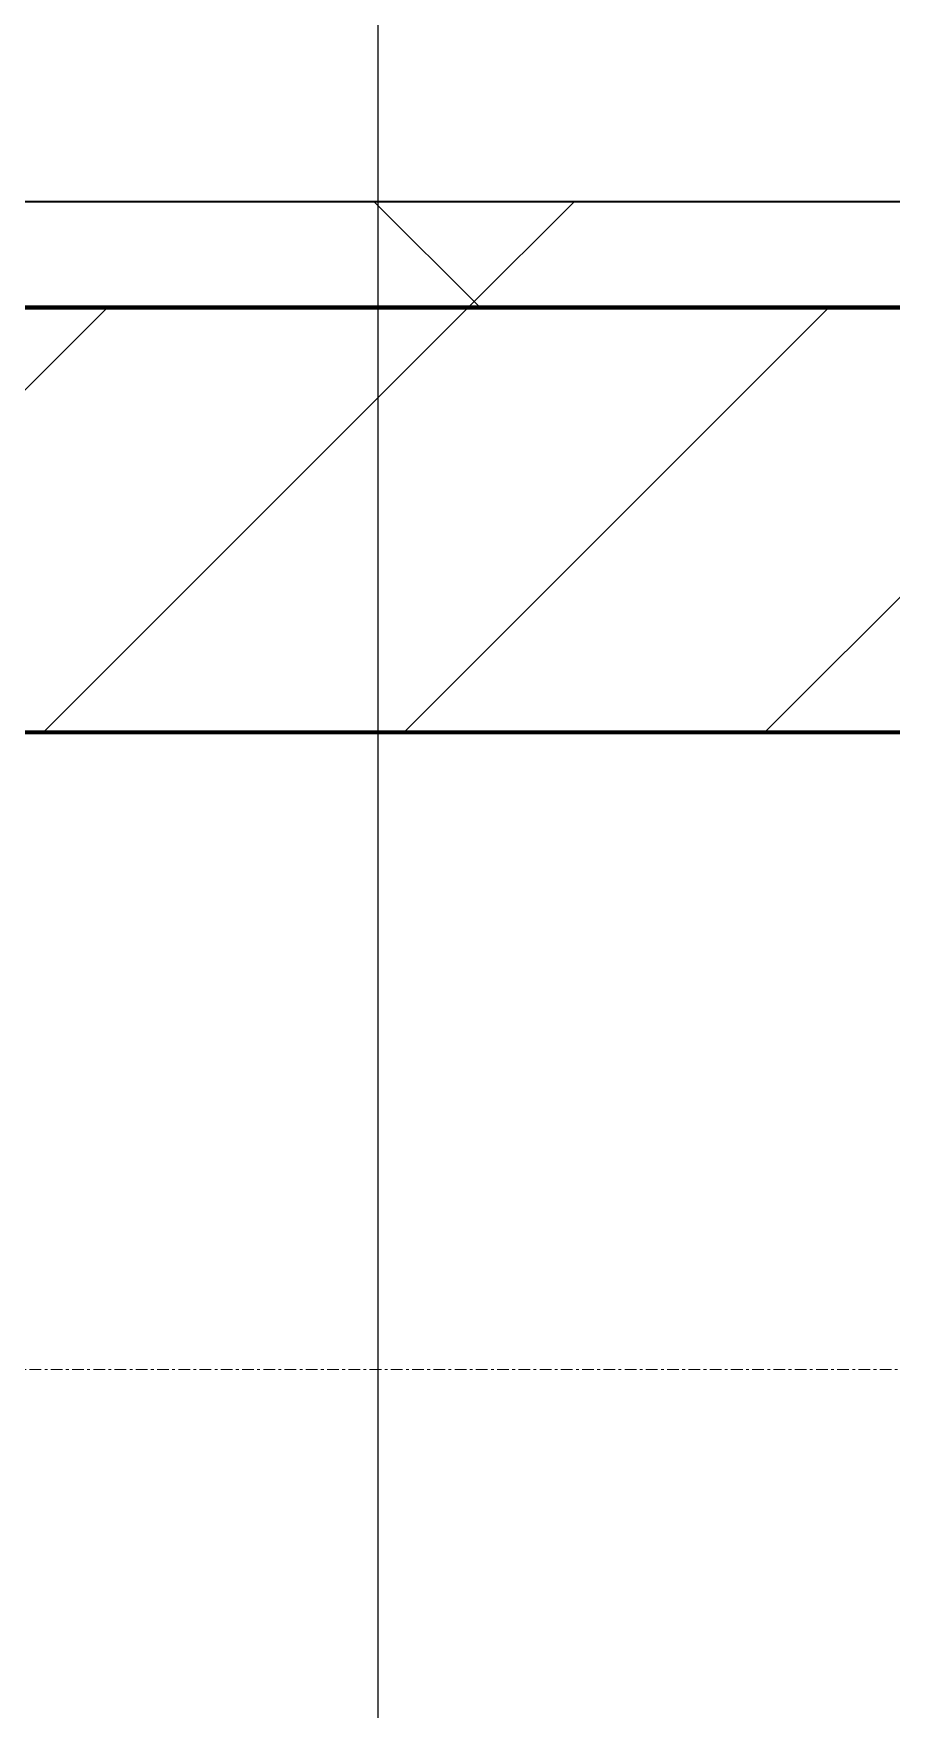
# Model space of a CAD drawing. Header units: millimetres. Extents: x -853432 to -773672, y -18171 to 22484.
# Drawn here: x -833886 to -833482, y -4481 to -3692 of the extents above; entities that cross this region are included whole.
import ezdxf
from ezdxf.xclip import XClip

# ---------------------------------------------------------------- set-up
doc = ezdxf.new("R2010")
doc.units = ezdxf.units.MM
doc.header["$XCLIPFRAME"] = 0
doc.linetypes.add('DPA_Grid _ Level 100', pattern=[10, 5.5, -1.6, 1.3, -1.6])
for name, color, linetype, lineweight in [('A-ANNO-NOTE', 3, 'Continuous', 25), ('A-GLAZ-CURT', 2, 'Continuous', 9), ('A-WALL', 5, 'Continuous', 35), ('A-WALL-FNSH', 2, 'Continuous', 35), ('A-WALL-PATT', 1, 'Continuous', 35), ('S-GRID', 251, 'Continuous', 9)]:
    doc.layers.add(name, color=color, linetype=linetype, lineweight=lineweight)
doc.layers.add('A11_ALU.SOLID SHEET', color=2, linetype='Continuous')

# ---------------------------------------------------------------- blocks, each defined once
blk = doc.blocks.new('*U2464')
at = {"layer": 'S-GRID', "linetype": 'DPA_Grid _ Level 100'}
blk.add_line((57000, -7900), (-16649.52, -7900), dxfattribs=at)
blk = doc.blocks.new('PPLS-PP19_Custom Tile Pattern - Custom Tile Pattern-V88-4251-01 ENLARGED CONCOURSE LEVEL - REFLECTED CEILING PLAN - SHEET 2')
at = {"layer": 'A-GLAZ-CURT'}
for p, q in [((-300, 0), (300, 0)), ((300, 0), (-300, 0)), ((195.99, 0), (213.31, 0)), ((213.31, 0), (195.99, 0)), ((230.06, 0), (300, 0)), ((-300, -50), (300, -50)), ((300, -50), (-300, -50))]:
    blk.add_line(p, q, dxfattribs=at)
for points, knots in [([(94.4, 0), (94.4, 0), (94.64, 0), (99.11, 0), (108.97, 0), (120.79, 0), (139.94, 0), (163.31, 0), (185.23, 0), (193.62, 0), (194.69, 0), (194.79, 0)], [-2348.345796, -2348.345796, -2348.345796, -2348.345796, -2310.419338, -2233.599744, -2052.234781, -1843.028543, -1530.39897, -1095.004608, -529.74427, -295.064701, -265.121568, -265.121568, -265.121568, -265.121568]), ([(300, 0), (286.53, 0), (254.22, 0), (207.11, 0), (177.41, 0), (159.34, 0), (158.33, 0), (158.3, 0)], [-285.253232, -285.253232, -285.253232, -285.253232, -244.693688, -187.987675, -143.776725, -129.632772, -123.352749, -123.352749, -123.352749, -123.352749]), ([(159.07, 0), (159.13, 0), (160.84, 0), (165.21, 0), (174.15, 0), (185.98, 0), (208.82, 0), (219.42, 0), (230.06, 0)], [-115.643202, -115.643202, -115.643202, -115.643202, -114.681583, -87.660824, -65.295536, -41.623857, -24.459831, 0, 0, 0, 0]), ([(247.1, 0), (246.76, 0), (245.04, 0), (238.34, 0), (226.56, 0), (221.1, 0), (200.27, 0), (182.99, 0), (174.27, 0), (169.67, 0), (168.99, 0)], [-9649.085549, -9649.085549, -9649.085549, -9649.085549, -9581.591397, -9406.094246, -9221.510254, -9016.44624, -8717.832359, -8253.978395, -8152.463617, -8069.855175, -8069.855175, -8069.855175, -8069.855175]), ([(215.22, 0), (214.62, 0), (210.55, 0), (203.98, 0), (187.54, 0), (175.3, 0), (169.49, 0)], [-203.825446, -203.825446, -203.825446, -203.825446, -198.527383, -184.406837, -162.427601, -142.916156, -142.916156, -142.916156, -142.916156]), ([(171.51, 0), (176.48, 0), (193.23, 0), (201.73, 0), (208.81, 0), (213.9, 0), (241.96, 0), (266.73, 0), (281, 0), (286.85, 0), (288.63, 0)], [-7971.819559, -7971.819559, -7971.819559, -7971.819559, -7784.112253, -7606.717214, -7289.299508, -7042.621073, -6582.165592, -6068.460911, -5766.029927, -5614.564507, -5614.564507, -5614.564507, -5614.564507]), ([(172.07, 0), (177.66, 0), (187.87, 0), (201.08, 0), (207.47, 0), (213.96, 0), (215.11, 0)], [-255.364076, -255.364076, -255.364076, -255.364076, -237.955587, -223.92608, -215.862851, -208.75215, -208.75215, -208.75215, -208.75215]), ([(288.59, 0), (280.54, 0), (258.22, 0), (230.43, 0), (219.94, 0), (219.02, 0)], [-12328.360479, -12328.360479, -12328.360479, -12328.360479, -11905.454923, -11162.864862, -10856.732305, -10856.732305, -10856.732305, -10856.732305]), ([(219.9, 0), (220.86, 0), (227.84, 0), (242.06, 0), (246.54, 0), (246.96, 0)], [-10670.940496, -10670.940496, -10670.940496, -10670.940496, -10511.382485, -9925.173265, -9834.877357, -9834.877357, -9834.877357, -9834.877357]), ([(284.76, 0), (284.76, 0), (285.09, 0), (287.47, 0), (293.59, 0), (297.76, 0), (300, 0)], [-4110.630118, -4110.630118, -4110.630118, -4110.630118, -4053.389046, -3959.664717, -3862.421465, -3746.95702, -3746.95702, -3746.95702, -3746.95702]), ([(297.38, 0), (295.84, 0), (291.62, 0), (285.38, 0), (284.87, 0)], [-4803.172655, -4803.172655, -4803.172655, -4803.172655, -4358.271401, -4143.037883, -4143.037883, -4143.037883, -4143.037883]), ([(289.3, 0), (289.63, 0), (293.16, 0), (296.52, 0), (297.86, 0), (298.09, 0)], [-5595.334381, -5595.334381, -5595.334381, -5595.334381, -5566.724884, -5280.360606, -5199.253518, -5199.253518, -5199.253518, -5199.253518])]:
    blk.add_open_spline(points, degree=3, knots=knots, dxfattribs=at)
for points in [[(195.11, 0), (194.91, 0), (194.44, 0), (193.8, 0)], [(300, 0), (296.49, 0), (292.96, 0), (289.43, 0)]]:
    blk.add_open_spline(points, degree=3, dxfattribs=at)
blk = doc.blocks.new('PPLS-PP19_Custom Tile Pattern - Custom Tile Pattern-V89-4251-01 ENLARGED CONCOURSE LEVEL - REFLECTED CEILING PLAN - SHEET 2')
at = {"layer": 'A-GLAZ-CURT'}
for p, q in [((-300, 0), (300, 0)), ((300, 0), (-300, 0)), ((-293.07, 0), (-275.75, 0)), ((-275.75, 0), (-293.07, 0)), ((-222.32, 0), (-205, 0)), ((-205, 0), (-222.32, 0)), ((-300, -50), (300, -50)), ((300, -50), (-300, -50))]:
    blk.add_line(p, q, dxfattribs=at)
at = {"layer": 'A-GLAZ-CURT', "flags": 128}
for points in [[(-300, 0), (-291.56, 0), (-283.3, 0), (-275.2, 0), (-267.26, 0), (-259.45, 0), (-251.77, 0), (-244.2, 0), (-236.74, 0), (-229.36, 0), (-222.06, 0), (-214.83, 0), (-207.71, 0), (-200.76, 0), (-194.02, 0), (-187.54, 0), (-181.38, 0), (-175.58, 0), (-170.25, 0), (-165.64, 0), (-162.01, 0), (-159.53, 0), (-157.46, 0), (-154.52, 0), (-149.42, 0), (-141.84, 0), (-132.81, 0), (-126.08, 0)], [(-174.47, 0), (-179.49, 0), (-184.81, 0), (-190.44, 0), (-196.37, 0), (-202.58, 0), (-209.04, 0), (-215.73, 0), (-222.63, 0), (-229.72, 0), (-236.97, 0), (-244.39, 0), (-251.96, 0), (-259.67, 0), (-267.51, 0), (-275.48, 0), (-283.55, 0), (-291.73, 0), (-300, 0)], [(-125.17, 0), (-128.55, 0), (-134.16, 0), (-140.03, 0), (-145.5, 0), (-150.63, 0), (-155.53, 0), (-160.27, 0), (-164.95, 0), (-169.65, 0), (-173.51, 0)]]:
    blk.add_lwpolyline(points, dxfattribs=at)
at = {"layer": 'A-GLAZ-CURT'}
for points, knots in [([(-300, 0), (-284.65, 0), (-236.57, 0), (-174.61, 0), (-129.95, 0), (-110.8, 0), (-99.5, 0), (-91.46, 0)], [-5323.127839, -5323.127839, -5323.127839, -5323.127839, -4502.809032, -2700.551212, -1002.059161, -460.363443, 0, 0, 0, 0]), ([(-104.69, 0), (-113.82, 0), (-145.23, 0), (-202.69, 0), (-262.56, 0), (-294.48, 0), (-300, 0)], [-18088.99392, -18088.99392, -18088.99392, -18088.99392, -17136.203329, -15131.813646, -13729.592194, -13439.944408, -13439.944408, -13439.944408, -13439.944408]), ([(-173.9, 0), (-177.94, 0), (-186.36, 0), (-209.77, 0), (-232.01, 0), (-255.22, 0), (-262.59, 0), (-264.9, 0), (-265.4, 0)], [-1992.329615, -1992.329615, -1992.329615, -1992.329615, -1755.085331, -1400.429864, -858.079193, -543.655514, -208.940337, 0, 0, 0, 0]), ([(-258.6, 0), (-257.91, 0), (-254.26, 0), (-241.25, 0), (-225.99, 0), (-213.1, 0), (-200.2, 0), (-187.71, 0), (-178.25, 0), (-173.53, 0)], [-5722.54675, -5722.54675, -5722.54675, -5722.54675, -5657.471696, -5413.335975, -5017.494783, -4832.723979, -4666.091899, -4349.945572, -4111.33531, -4111.33531, -4111.33531, -4111.33531]), ([(-133.82, 0), (-135.51, 0), (-137.8, 0), (-149.31, 0), (-162.01, 0), (-177.91, 0), (-199.46, 0), (-216.65, 0), (-231.26, 0), (-233.46, 0), (-234, 0)], [-2731.647847, -2731.647847, -2731.647847, -2731.647847, -2418.507304, -2308.929706, -2113.765672, -1763.376603, -1422.553702, -978.033455, -846.069444, -682.911962, -682.911962, -682.911962, -682.911962]), ([(-233.49, 0), (-233.44, 0), (-232.38, 0), (-230.74, 0), (-225.3, 0), (-223.63, 0)], [-455.274641, -455.274641, -455.274641, -455.274641, -440.605512, -119.536984, 0, 0, 0, 0]), ([(-223.63, 0), (-219.39, 0), (-206.17, 0), (-188.58, 0), (-169.02, 0), (-152.12, 0), (-136.84, 0), (-127.33, 0), (-124.19, 0), (-123.43, 0), (-123.28, 0)], [-5463.295695, -5463.295695, -5463.295695, -5463.295695, -5161.076232, -4739.070012, -4465.409639, -4149.119819, -3839.893365, -3647.167523, -3488.92562, -3439.852845, -3439.852845, -3439.852845, -3439.852845]), ([(-137.88, 0), (-140.56, 0), (-147.66, 0), (-147.69, 0), (-158.72, 0), (-168.85, 0), (-173.03, 0), (-173.56, 0)], [-3187.727384, -3187.727384, -3187.727384, -3187.727384, -2919.378265, -2477.344047, -2237.412286, -2029.680487, -1999.070809, -1999.070809, -1999.070809, -1999.070809]), ([(-173.42, 0), (-171.26, 0), (-165.59, 0), (-158.7, 0), (-157.22, 0)], [-4109.479881, -4109.479881, -4109.479881, -4109.479881, -4000.813434, -3840.635403, -3840.635403, -3840.635403, -3840.635403]), ([(-152.35, 0), (-151.03, 0), (-147.71, 0), (-143.57, 0), (-138.62, 0)], [-3494.978217, -3494.978217, -3494.978217, -3494.978217, -3371.022232, -3227.460399, -3227.460399, -3227.460399, -3227.460399]), ([(-118.78, 0), (-121.86, 0), (-126.28, 0), (-136.96, 0), (-147.46, 0), (-150.03, 0), (-150.57, 0)], [-5938.474035, -5938.474035, -5938.474035, -5938.474035, -5700.061948, -5508.838257, -5298.784692, -5196.16478, -5196.16478, -5196.16478, -5196.16478]), ([(-150.34, 0), (-150.07, 0), (-147.75, 0), (-142.6, 0), (-127.26, 0), (-113.24, 0), (-106.77, 0), (-105.23, 0)], [-4948.728362, -4948.728362, -4948.728362, -4948.728362, -4883.323924, -4440.880425, -4054.690705, -3793.097032, -3711.546272, -3711.546272, -3711.546272, -3711.546272]), ([(-104.59, 0), (-106.04, 0), (-117.72, 0), (-130.52, 0), (-147.74, 0), (-149.07, 0)], [-7082.257014, -7082.257014, -7082.257014, -7082.257014, -7004.680444, -6449.282163, -6277.220794, -6277.220794, -6277.220794, -6277.220794]), ([(-148.23, 0), (-146.94, 0), (-140.15, 0), (-137.28, 0), (-133.93, 0), (-128.78, 0), (-126.5, 0)], [-6162.058746, -6162.058746, -6162.058746, -6162.058746, -6017.569127, -5560.701257, -5364.112219, -5231.017328, -5231.017328, -5231.017328, -5231.017328]), ([(-104.72, 0), (-111.88, 0), (-123.44, 0), (-139.03, 0), (-146.11, 0), (-146.95, 0)], [-1331.084425, -1331.084425, -1331.084425, -1331.084425, -945.742622, -741.901385, -489.130243, -489.130243, -489.130243, -489.130243]), ([(-146.69, 0), (-146.59, 0), (-145.49, 0), (-135.69, 0), (-128.29, 0), (-125.15, 0)], [-420.34245, -420.34245, -420.34245, -420.34245, -406.956646, -290.263673, 0, 0, 0, 0]), ([(-127.41, 0), (-131.63, 0), (-133.16, 0), (-134.09, 0), (-134.15, 0)], [-8540.990293, -8540.990293, -8540.990293, -8540.990293, -8266.114998, -8246.473386, -8246.473386, -8246.473386, -8246.473386]), ([(-134.15, 0), (-133.32, 0), (-130.31, 0), (-117.33, 0), (-92.04, 0), (-74.02, 0), (-62.74, 0), (-60.36, 0), (-59.97, 0)], [-7657.439573, -7657.439573, -7657.439573, -7657.439573, -7293.749979, -6839.55839, -6236.997189, -5713.340575, -5140.470607, -5006.787413, -5006.787413, -5006.787413, -5006.787413]), ([(-120.13, 0), (-120.14, 0), (-120.24, 0), (-121.3, 0), (-129.25, 0), (-133.82, 0)], [-2933.992132, -2933.992132, -2933.992132, -2933.992132, -2920.575025, -2840.280255, -2731.647847, -2731.647847, -2731.647847, -2731.647847]), ([(-113.43, 0), (-113.44, 0), (-113.96, 0), (-119.73, 0), (-125.43, 0), (-127.03, 0), (-127.41, 0)], [-328.499627, -328.499627, -328.499627, -328.499627, -282.672656, -98.539552, -24.539552, 0, 0, 0, 0]), ([(-126.5, 0), (-122.44, 0), (-114.99, 0), (-107.93, 0), (-105.37, 0)], [-5231.017328, -5231.017328, -5231.017328, -5231.017328, -4994.692869, -4857.373233, -4857.373233, -4857.373233, -4857.373233]), ([(-125.15, 0), (-124.93, 0), (-121.96, 0), (-114.12, 0), (-106.77, 0), (-104.58, 0)], [-3362.7396, -3362.7396, -3362.7396, -3362.7396, -3342.215224, -3074.362186, -2959.184448, -2959.184448, -2959.184448, -2959.184448]), ([(-122.08, 0), (-122.01, 0), (-121.69, 0), (-121.2, 0), (-120.88, 0)], [-3136.336417, -3136.336417, -3136.336417, -3136.336417, -3110.304437, -3035.164275, -3035.164275, -3035.164275, -3035.164275]), ([(-36.33, 0), (-36.43, 0), (-37.27, 0), (-45.02, 0), (-46.13, 0), (-60.59, 0), (-81.23, 0), (-99.51, 0), (-114.02, 0), (-117.28, 0), (-118.78, 0)], [-1855.773136, -1855.773136, -1855.773136, -1855.773136, -1810.870157, -1672.078046, -1405.135169, -1060.00838, -740.068933, -229.489605, -116.330425, 0, 0, 0, 0]), ([(-117.74, 0), (-117.19, 0), (-114.78, 0), (-113.43, 0), (-113.43, 0)], [-821.249067, -821.249067, -821.249067, -821.249067, -394.672656, -330.879064, -330.879064, -330.879064, -330.879064]), ([(-36.62, 0), (-36.62, 0), (-40.35, 0), (-44.32, 0), (-58.97, 0), (-85.2, 0), (-107.61, 0), (-116.56, 0), (-117.56, 0)], [-4069.478503, -4069.478503, -4069.478503, -4069.478503, -3858.647035, -3538.256648, -2842.901703, -2193.204658, -1433.981041, -985.49888, -985.49888, -985.49888, -985.49888]), ([(-115.82, 0), (-114.96, 0), (-110.41, 0), (-96.78, 0), (-71.33, 0), (-51.03, 0), (-36.21, 0), (-35.64, 0)], [-5724.064692, -5724.064692, -5724.064692, -5724.064692, -5430.283136, -5103.229623, -4799.173296, -4065.652676, -4036.344756, -4036.344756, -4036.344756, -4036.344756]), ([(9.32, 0), (9.08, 0), (7.65, 0), (2.57, 0), (-12.23, 0), (-25.64, 0), (-40, 0), (-56.24, 0), (-75.59, 0), (-94, 0), (-112.01, 0), (-114.94, 0), (-115.63, 0)], [-2922.926651, -2922.926651, -2922.926651, -2922.926651, -2882.788014, -2720.818881, -2518.50168, -2125.455881, -1792.521578, -1466.981642, -1208.454564, -789.402658, -501.969187, -243.577221, -243.577221, -243.577221, -243.577221]), ([(-104.59, 0), (-98.98, 0), (-88.52, 0), (-75.26, 0), (-68.41, 0), (-65.12, 0), (-63.63, 0)], [-3700.164158, -3700.164158, -3700.164158, -3700.164158, -3402.597032, -3144.956779, -3050.982048, -2969.237017, -2969.237017, -2969.237017, -2969.237017]), ([(-72.93, 0), (-75.51, 0), (-84.84, 0), (-96.52, 0), (-104.58, 0)], [-19442.345229, -19442.345229, -19442.345229, -19442.345229, -18935.241197, -18092.750041, -18092.750041, -18092.750041, -18092.750041]), ([(-104.58, 0), (-99, 0), (-83.98, 0), (-63.44, 0), (-54.4, 0), (-48.53, 0), (-30.79, 0), (-18.03, 0), (8.61, 0), (15.02, 0), (22.91, 0), (28.96, 0), (32.29, 0), (33.32, 0)], [-4843.131796, -4843.131796, -4843.131796, -4843.131796, -4542.524482, -4008.285538, -3689.699207, -3546.54457, -3315.260113, -2864.387349, -2439.246196, -2084.094819, -1956.422387, -1818.904206, -1756.593882, -1756.593882, -1756.593882, -1756.593882]), ([(-86.16, 0), (-91.37, 0), (-97.4, 0), (-103.83, 0), (-104.58, 0)], [-1681.3698, -1681.3698, -1681.3698, -1681.3698, -1374.161226, -1333.468338, -1333.468338, -1333.468338, -1333.468338]), ([(-35.63, 0), (-40.92, 0), (-54.7, 0), (-76.81, 0), (-96.3, 0), (-104.11, 0)], [-8460.499964, -8460.499964, -8460.499964, -8460.499964, -8073.216054, -7508.296369, -7090.9346, -7090.9346, -7090.9346, -7090.9346]), ([(-103.63, 0), (-102.87, 0), (-96.51, 0), (-85.29, 0), (-71.67, 0), (-65.93, 0), (-65.07, 0)], [-2942.39715, -2942.39715, -2942.39715, -2942.39715, -2902.289527, -2605.247022, -2322.099534, -2241.8264, -2241.8264, -2241.8264, -2241.8264]), ([(-91.46, 0), (-90.09, 0), (-84.7, 0), (-77.43, 0), (-72.73, 0), (-72.64, 0), (-72.64, 0)], [-19832.387487, -19832.387487, -19832.387487, -19832.387487, -19753.885894, -19541.04734, -19478.625389, -19471.062469, -19471.062469, -19471.062469, -19471.062469]), ([(-63.96, 0), (-64.13, 0), (-72.5, 0), (-80.63, 0), (-86.16, 0)], [-2171.769325, -2171.769325, -2171.769325, -2171.769325, -2007.031671, -1681.3698, -1681.3698, -1681.3698, -1681.3698]), ([(-35.64, 0), (-38.42, 0), (-45.96, 0), (-56.37, 0), (-71.66, 0), (-77.83, 0), (-82.66, 0), (-83.28, 0), (-83.28, 0)], [-2562.408453, -2562.408453, -2562.408453, -2562.408453, -2413.671296, -2161.752162, -2006.592567, -1646.621388, -1424.436217, -1393.971743, -1393.971743, -1393.971743, -1393.971743]), ([(-83.28, 0), (-83.28, 0), (-82.91, 0), (-76.14, 0), (-62.97, 0), (-48.14, 0), (-38.51, 0), (-35.86, 0), (-35.59, 0)], [-1393.4169, -1393.4169, -1393.4169, -1393.4169, -1353.722004, -1274.333717, -1073.56893, -651.549973, -296.515819, -254.850228, -254.850228, -254.850228, -254.850228]), ([(-66.39, 0), (-66.39, 0), (-63.63, 0), (-53.63, 0), (-34.42, 0), (-29.82, 0), (-29.19, 0)], [-2493.31794, -2493.31794, -2493.31794, -2493.31794, -2315.303971, -1809.437387, -963.711516, -666.19313, -666.19313, -666.19313, -666.19313]), ([(31.18, 0), (25.97, 0), (11.99, 0), (-16.92, 0), (-47.42, 0), (-65.77, 0), (-66.37, 0), (-66.38, 0)], [-4496.803627, -4496.803627, -4496.803627, -4496.803627, -4222.080604, -3745.412743, -2981.410125, -2542.574734, -2498.224237, -2498.224237, -2498.224237, -2498.224237]), ([(-63.63, 0), (-61.49, 0), (-57.39, 0), (-54.49, 0), (-45.2, 0), (-40.79, 0), (-40.46, 0), (-40.44, 0)], [-2969.237017, -2969.237017, -2969.237017, -2969.237017, -2851.217951, -2734.127174, -2474.780881, -2410.990208, -2350.645972, -2350.645972, -2350.645972, -2350.645972]), ([(-58.83, 0), (-58.37, 0), (-57.29, 0), (-54.23, 0), (-46.33, 0), (-42.62, 0), (-41.76, 0)], [-4859.52896, -4859.52896, -4859.52896, -4859.52896, -4680.891996, -4469.85053, -4321.566175, -4270.495146, -4270.495146, -4270.495146, -4270.495146]), ([(-51.83, 0), (-51.83, 0), (-51.78, 0), (-47.4, 0), (-46.01, 0), (-40.22, 0), (-36.78, 0)], [-632.814994, -632.814994, -632.814994, -632.814994, -627.965721, -508.377888, -260.442412, 0, 0, 0, 0]), ([(76.63, 0), (74.8, 0), (67.65, 0), (53.52, 0), (37, 0), (24.07, 0), (12.82, 0), (-2.9, 0), (-20.62, 0), (-32.81, 0), (-44.85, 0), (-51.43, 0), (-51.79, 0)], [-3095.572228, -3095.572228, -3095.572228, -3095.572228, -2950.589685, -2634.532728, -2313.748533, -2106.613311, -1925.670641, -1617.263037, -1290.787923, -1039.307308, -819.71621, -644.910881, -644.910881, -644.910881, -644.910881]), ([(-41.76, 0), (-39.9, 0), (-37.72, 0), (-36.92, 0), (-36.77, 0)], [-4270.495146, -4270.495146, -4270.495146, -4270.495146, -4161.040818, -4106.245333, -4106.245333, -4106.245333, -4106.245333]), ([(30.82, 0), (29.27, 0), (20.14, 0), (3.54, 0), (-16.41, 0), (-34.24, 0), (-35.85, 0)], [-10462.034656, -10462.034656, -10462.034656, -10462.034656, -10363.088938, -9884.23066, -9424.652049, -9192.931018, -9192.931018, -9192.931018, -9192.931018]), ([(-35.69, 0), (-31.59, 0), (-18.75, 0), (8.83, 0), (43.36, 0), (70.92, 0), (82.12, 0), (83.66, 0)], [-6164.156622, -6164.156622, -6164.156622, -6164.156622, -5862.463379, -5340.621928, -4573.028122, -4094.177415, -3869.465285, -3869.465285, -3869.465285, -3869.465285]), ([(-34.88, 0), (-34.77, 0), (-33.14, 0), (-28.88, 0), (-26.95, 0), (-26.54, 0)], [-9067.096702, -9067.096702, -9067.096702, -9067.096702, -9057.163041, -8919.836787, -8834.607043, -8834.607043, -8834.607043, -8834.607043]), ([(-34.82, 0), (-33.99, 0), (-32.57, 0), (-29.94, 0), (-28.57, 0)], [-214.457191, -214.457191, -214.457191, -214.457191, -83.513472, 0, 0, 0, 0]), ([(-34.63, 0), (-26.29, 0), (-11.99, 0), (4.23, 0), (9.64, 0), (10.14, 0), (10.18, 0)], [-4019.024145, -4019.024145, -4019.024145, -4019.024145, -3589.737505, -3285.047089, -3066.359526, -3044.715262, -3044.715262, -3044.715262, -3044.715262]), ([(-26.75, 0), (-27.82, 0), (-30.83, 0), (-33.96, 0), (-34.59, 0)], [-8718.362214, -8718.362214, -8718.362214, -8718.362214, -8532.293389, -8485.872555, -8485.872555, -8485.872555, -8485.872555]), ([(-33.34, 0), (-33.34, 0), (-32.93, 0), (-31.16, 0), (-30.52, 0)], [-2415.024266, -2415.024266, -2415.024266, -2415.024266, -2357.633367, -2323.618664, -2323.618664, -2323.618664, -2323.618664]), ([(70.61, 0), (66.16, 0), (55.8, 0), (39.61, 0), (24.74, 0), (2.64, 0), (-17.84, 0), (-30.57, 0), (-31.82, 0), (-32, 0)], [-4647.237329, -4647.237329, -4647.237329, -4647.237329, -4326.416877, -4098.545751, -3766.694881, -3333.063701, -2994.501669, -2698.150104, -2614.070998, -2614.070998, -2614.070998, -2614.070998]), ([(-30.76, 0), (-30.73, 0), (-29.99, 0), (-23.47, 0), (-15.75, 0), (-15.19, 0)], [-54176.191683, -54176.191683, -54176.191683, -54176.191683, -54157.274271, -53749.15266, -53717.791567, -53717.791567, -53717.791567, -53717.791567]), ([(-30.52, 0), (-27.11, 0), (-17.83, 0), (5.99, 0), (22.06, 0), (37.44, 0), (45.92, 0), (57.76, 0), (64.47, 0), (72.74, 0), (75.22, 0), (76.03, 0), (76.21, 0)], [-2323.618664, -2323.618664, -2323.618664, -2323.618664, -2142.497158, -1716.209403, -1206.526904, -1089.329421, -901.315459, -753.071572, -495.328968, -421.953223, -334.951786, -290.452333, -290.452333, -290.452333, -290.452333]), ([(-13, 0), (-14.35, 0), (-17.68, 0), (-25.97, 0), (-29.52, 0), (-30.21, 0)], [-55207.591944, -55207.591944, -55207.591944, -55207.591944, -54789.006179, -54461.685999, -54290.791712, -54290.791712, -54290.791712, -54290.791712]), ([(8.33, 0), (8.19, 0), (7.18, 0), (0.32, 0), (-13.89, 0), (-24.92, 0), (-29.03, 0)], [-3574.286521, -3574.286521, -3574.286521, -3574.286521, -3526.962355, -3285.499107, -2903.012179, -2680.714891, -2680.714891, -2680.714891, -2680.714891]), ([(-28.98, 0), (-28.66, 0), (-27.39, 0), (-24.45, 0), (-22.56, 0)], [-166.548282, -166.548282, -166.548282, -166.548282, -102.06493, 0, 0, 0, 0]), ([(-28.57, 0), (-26.93, 0), (-20.29, 0), (-11.45, 0), (2.08, 0), (13.15, 0), (21.24, 0), (24.62, 0), (24.72, 0), (24.72, 0)], [-5361.429781, -5361.429781, -5361.429781, -5361.429781, -5261.36855, -5050.479954, -4785.90057, -4596.498881, -4445.288762, -4384.376941, -4376.041937, -4376.041937, -4376.041937, -4376.041937]), ([(-22.56, 0), (-20.27, 0), (-17.03, 0), (-11.36, 0), (-7.66, 0), (-6.6, 0), (-6.44, 0)], [-56468.192263, -56468.192263, -56468.192263, -56468.192263, -56344.022017, -56303.229861, -56166.290093, -56124.392176, -56124.392176, -56124.392176, -56124.392176]), ([(-15.19, 0), (-13.07, 0), (7.48, 0), (42.82, 0), (88.72, 0), (120.63, 0), (138.28, 0), (138.53, 0)], [-461.142613, -461.142613, -461.142613, -461.142613, -429.606584, -390.253598, -346.313304, -291.370682, -290.5735, -290.5735, -290.5735, -290.5735]), ([(-6.54, 0), (-6.73, 0), (-7.2, 0), (-7.6, 0), (-7.79, 0)], [-56009.792147, -56009.792147, -56009.792147, -56009.792147, -55949.290093, -55895.192118, -55895.192118, -55895.192118, -55895.192118]), ([(-2.63, 0), (-2.47, 0), (-1.22, 0), (4.92, 0), (15.97, 0), (22.54, 0), (24.49, 0)], [-226.825321, -226.825321, -226.825321, -226.825321, -220.269177, -206.416616, -198.214427, -187.717507, -187.717507, -187.717507, -187.717507])]:
    blk.add_open_spline(points, degree=3, knots=knots, dxfattribs=at)
for points in [[(-39.84, 0), (-39.08, 0), (-38.11, 0), (-37.36, 0)], [(-29.03, 0), (-31.02, 0), (-33.01, 0), (-35.02, 0)]]:
    blk.add_open_spline(points, degree=3, dxfattribs=at)
blk = doc.blocks.new('*U634')
at = {"layer": 'A-GLAZ-CURT'}
for name, p in [('PPLS-PP19_Custom Tile Pattern - Custom Tile Pattern-V88-4251-01 ENLARGED CONCOURSE LEVEL - REFLECTED CEILING PLAN - SHEET 2', (1802.37, -7350)), ('PPLS-PP19_Custom Tile Pattern - Custom Tile Pattern-V89-4251-01 ENLARGED CONCOURSE LEVEL - REFLECTED CEILING PLAN - SHEET 2', (2402.37, -7350))]:
    blk.add_blockref(name, p, dxfattribs=at)
blk = doc.blocks.new('*U1213')
blk.add_lwpolyline([(22690, -750), (19166.45, -750), (19116.45, -700), (18966.44, -550), (-101025.39, -550), (-101025.39, -6704.96), (-96300, -6704.96), (-96300, -7350), (-94497.63, -7350), (17250, -7350), (17250, -6849.96), (18300, -6849.96), (22690, -6849.96)], close=True)

msp = doc.modelspace()

# ---------------------------------------------------------------- block references
at = {"layer": 'A11_ALU.SOLID SHEET'}
ref = msp.add_blockref('*U1213', (-744682.37, 3579.02), dxfattribs=at)
XClip(ref).set_block_clipping_path([(-104690.1238047112, -9620.0029952966), (-34092.6543255156, 14392.9971737705)])

# ---------------------------------------------------------------- next in the draw order: hatches: boundary and pattern name
at = {"layer": 'A-WALL-PATT', "lineweight": 9}
h = msp.add_hatch(dxfattribs=at)
h.set_pattern_fill('FP_4', color=256, style=0, pattern_type=2)
h.set_pattern_definition([(45, (0, 0), (-212.13203, 212.13203), []), (135, (0, 0), (-212.13203, -212.13203), [])])
h.paths.add_polyline_path([(-779464.45, -3820.98), (-778775.03, -3820.98), (-778775.03, -3770.98), (-827933.88, -3770.98), (-828045.79, -3820.98), (-779602.34, -3820.98)])
h.paths.add_polyline_path([(-828965.42, -3820.98), (-828156.1, -3820.98), (-828044.19, -3770.98), (-841032.37, -3770.98), (-841032.37, -3820.98), (-829103.3, -3820.98)])
h = msp.add_hatch(dxfattribs=at)
h.set_pattern_fill('FP_2', color=256, style=0, pattern_type=2)
h.set_pattern_definition([(45, (0, 0), (-84.852814, 84.852814), [])])
h.paths.add_polyline_path([(-779326.57, -4020.98), (-778775.03, -4020.98), (-778775.03, -3820.98), (-828045.79, -3820.98), (-828336.65, -3950.93), (-828355, -3909.85), (-828156.1, -3820.98), (-841232.37, -3820.98), (-841232.37, -4020.98), (-779878.11, -4020.98)])
h.paths.add_polyline_path([(-828280, -3860.98), (-828285, -3859.64), (-828288.66, -3855.98), (-828289.66, -3848.39), (-828287.07, -3844.76), (-828282.59, -3841.32), (-828280, -3840.98), (-828272.93, -3843.91), (-828270.34, -3848.39), (-828270.34, -3851.81), (-828272.93, -3858.05), (-828279.18, -3860.64)])

# ---------------------------------------------------------------- next in the draw order: linework, layer by layer
at = {"layer": 'A-ANNO-NOTE'}
msp.add_line((-833723.99, -3374.75), (-833723.99, -10818.33), dxfattribs=at)
at = {"layer": 'A-WALL', "color": 7, "lineweight": 70}
for p, q in [((-834380, -3820.98), (-831980, -3820.98)), ((-831980, -3820.98), (-834380, -3820.98)), ((-831980, -4020.98), (-834380, -4020.98))]:
    msp.add_line(p, q, dxfattribs=at)
at = {"layer": 'A-WALL-FNSH', "color": 250}
msp.add_line((-834380, -3770.98), (-831980, -3770.98), dxfattribs=at)

# ---------------------------------------------------------------- next in the draw order: block references
for name in ['*U2464', '*U634']:
    msp.add_blockref(name, (-835882.37, 3579.02))

doc.saveas('drawing.dxf')
